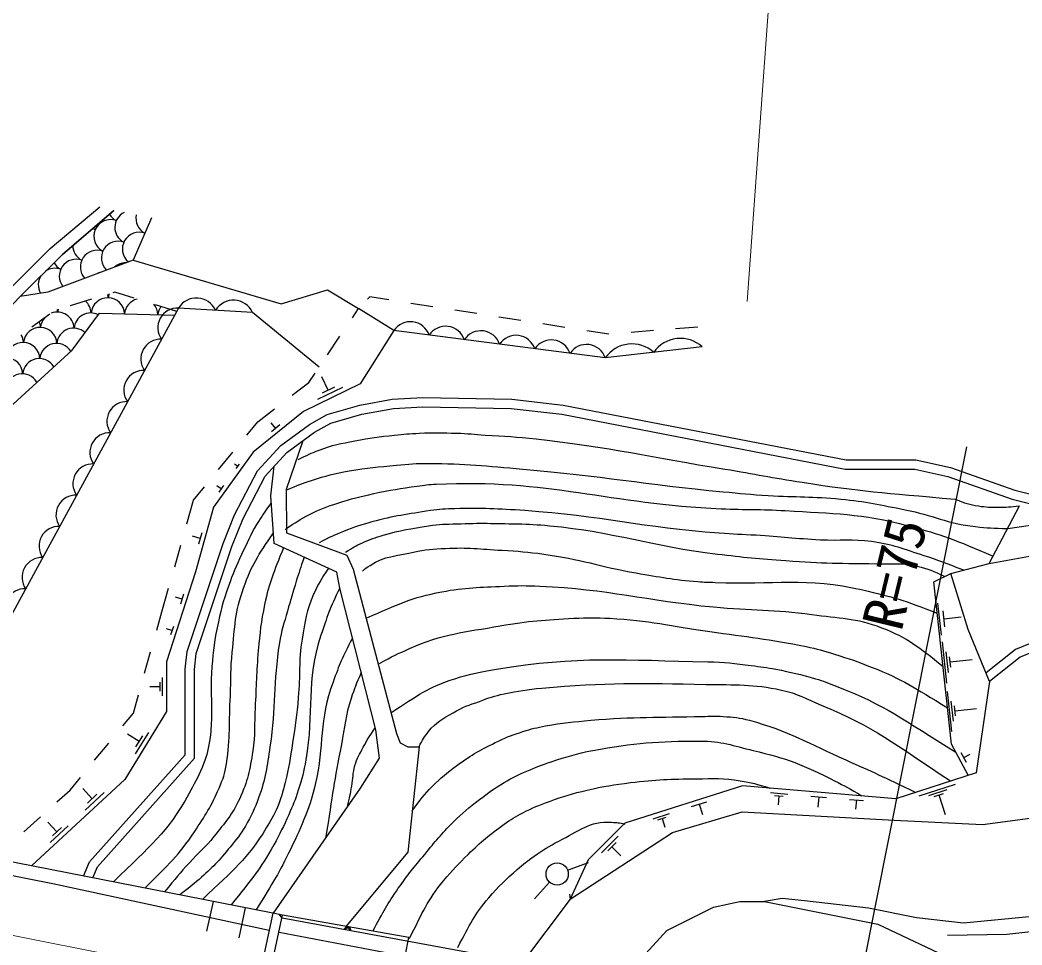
# Model space of a CAD drawing. Units: millimetres, scale not verified. Extents: x 40000 to 680000, y 20000 to 380000.
# Drawn here: x 316391 to 361331, y 269806 to 311271 of the extents above; entities that cross this region are included whole.
import ezdxf
from ezdxf.enums import TextEntityAlignment as Align

# ---------------------------------------------------------------- set-up
doc = ezdxf.new("R2010")
doc.units = ezdxf.units.MM
doc.header["$LTSCALE"] = 1000
doc.linetypes.add('CHAIN', pattern=[18.5, 12, -1.5, 3.5, -1.5])
for name, color, linetype, lineweight in [('M-BGD', 7, 'Continuous', 25), ('M-BMK', 2, 'CHAIN', 13), ('M-BMK-SRVR', 3, 'Continuous', 25), ('M-STR-HTXT', 7, 'Continuous', 13), ('M-STR-STR1', 1, 'Continuous', 25)]:
    doc.layers.add(name, color=color, linetype=linetype, lineweight=lineweight)
doc.styles.add('ＭＳ ゴシック', font='')
doc.styles.get('ＭＳ ゴシック').set_extended_font_data('MS Gothic')

msp = doc.modelspace()

# ---------------------------------------------------------------- linework, layer by layer
at = {"layer": 'M-BGD'}
for p, q in [((320641, 299070), (320552, 299043)), ((321507, 298801), (320641, 299070)), ((332076, 298857), (331979, 298757)), ((332927, 298725), (332076, 298857)), ((319595, 298754), (318637, 298465)), ((323418, 298209), (322462, 298505)), ((334903, 298417), (333915, 298571)), ((317728, 298079), (316915, 297497)), ((329806, 295711), (326820, 298165)), ((331298, 297926), (331578, 298342)), ((333159, 297348), (331578, 298342)), ((336879, 298109), (335891, 298263)), ((338855, 297802), (337867, 297956)), ((340832, 297494), (339843, 297648)), ((346795, 297508), (345798, 297428)), ((330180, 296267), (330739, 297097)), ((342800, 297188), (341820, 297341)), ((342808, 297189), (342800, 297188)), ((344801, 297348), (343805, 297268)), ((329341, 295022), (329622, 295438)), ((330219, 294676), (329927, 295271)), ((328593, 294447), (329341, 295022)), ((330498, 294812), (329940, 294539)), ((330851, 294800), (329733, 294253)), ((327051, 293264), (327799, 293838)), ((326562, 292667), (327051, 293264)), ((327857, 292967), (327651, 293221)), ((328047, 293121), (327666, 292812)), ((325296, 291119), (325929, 291893)), ((326150, 291266), (326013, 291365)), ((326224, 291368), (326075, 291163)), ((324174, 289748), (324663, 290345)), ((325413, 290252), (325218, 290393)), ((325519, 290398), (325307, 290106)), ((323874, 288688), (324174, 289748)), ((359860, 286907), (361226, 289486)), ((324470, 288035), (324131, 288129)), ((324540, 288289), (324400, 287780)), ((323328, 286764), (323601, 287726)), ((322754, 284741), (323055, 285802)), ((323658, 285305), (323357, 285402)), ((323730, 285531), (323585, 285080)), ((357720, 283691), (357563, 285125)), ((322521, 283912), (322754, 284741)), ((357872, 284070), (357794, 284788)), ((357833, 284429), (358598, 284513)), ((323267, 284090), (323146, 283714)), ((323206, 283902), (322956, 283983)), ((357963, 281544), (357760, 283393)), ((321979, 281987), (322250, 282950)), ((358036, 282020), (357934, 282944)), ((358134, 282264), (358083, 282727)), ((358108, 282496), (359095, 282604)), ((322767, 281803), (322767, 280968)), ((322656, 281385), (322210, 281385)), ((322656, 281594), (322656, 281177)), ((321475, 280196), (321709, 281025)), ((358190, 279378), (357994, 281168)), ((358260, 279839), (358162, 280734)), ((358355, 280076), (358306, 280523)), ((321009, 279631), (321475, 280196)), ((358331, 280299), (359285, 280404)), ((321727, 278934), (321212, 279253)), ((322155, 279337), (321557, 278371)), ((321877, 279175), (321577, 278692)), ((319737, 278088), (320373, 278859)), ((358839, 277992), (358608, 278422)), ((358723, 278207), (359010, 278361)), ((318635, 276751), (319101, 277316)), ((356713, 276485), (358352, 277018)), ((318047, 276221), (318635, 276751)), ((319627, 276363), (319204, 276819)), ((320160, 276645), (319305, 275852)), ((319841, 276561), (319413, 276165)), ((350049, 276635), (350827, 276568)), ((350234, 276514), (350624, 276481)), ((350429, 276498), (350394, 276082)), ((351864, 276480), (352562, 276420)), ((352213, 276450), (352173, 275985)), ((357158, 276509), (357978, 276776)), ((357399, 276467), (357809, 276600)), ((357604, 276533), (357888, 275659)), ((346510, 276008), (347194, 276225)), ((346852, 276117), (346997, 275660)), ((353597, 276332), (354217, 276279)), ((353907, 276306), (353872, 275892)), ((316563, 274880), (317305, 275550)), ((344785, 275462), (345528, 275697)), ((345002, 275422), (345373, 275540)), ((318045, 274884), (317643, 275317)), ((318551, 275152), (317739, 274400)), ((318247, 275072), (317842, 274696)), ((345188, 275481), (345313, 275085)), ((342466, 273933), (343213, 274679)), ((342752, 274020), (343125, 274393)), ((342939, 274206), (343337, 273808)), ((340952, 273159), (341889, 273508)), ((340146, 272615), (339473, 271875)), ((341034, 272076), (341064, 271866)), ((324763, 270425), (325070, 271753)), ((326217, 270124), (326505, 271472)), ((328142, 271008), (328021, 271183))]:
    msp.add_line(p, q, dxfattribs=at)
for points in [[(320605, 302737), (318297, 300766), (316397, 298884), (310858, 293078), (308993, 291817), (303755, 291551), (288787, 291258)], [(290847, 291737), (303613, 292039), (303684, 292731), (308798, 292465), (310662, 293788), (316042, 299328), (317747, 301032), (319966, 302896)], [(316397, 298884), (318297, 300766), (320605, 302737)], [(322292, 302399), (321458, 300508), (317640, 299079), (316397, 298884)], [(321458, 300508), (328098, 298555), (330176, 299177), (331578, 298342)], [(296729, 277525), (300790, 282273), (304892, 286179), (310787, 289225), (318723, 296478), (319949, 298129), (323328, 298045)], [(326820, 298165), (323500, 298360), (315882, 284377), (308328, 275031)], [(333159, 297348), (331650, 294968), (329110, 293726), (326855, 291897), (325062, 289429), (324263, 286535), (322967, 282504), (322967, 280267), (321085, 277231), (316904, 273352)], [(346990, 296620), (342640, 296123), (333159, 297348)], [(319245, 272894), (319501, 273534), (323796, 278334), (323796, 282175), (323884, 282964), (325500, 287811), (326012, 289093), (327042, 291067), (328084, 292195), (329375, 293142), (330162, 293580), (331628, 294011), (333085, 294268), (334456, 294354), (338450, 294269), (340750, 294013), (353441, 291559), (356576, 291559), (358127, 291215), (361008, 290198), (362343, 289864)], [(319662, 272812), (319861, 273310), (324214, 278175), (324214, 282152), (324294, 282874), (325892, 287667), (326392, 288918), (327387, 290825), (328363, 291883), (329601, 292790), (330324, 293192), (331723, 293604), (333135, 293853), (334465, 293936), (338422, 293852), (340687, 293600), (353401, 291142), (356530, 291142), (358012, 290813), (360888, 289798), (362273, 289452)], [(360692, 288479), (363246, 288855), (368411, 289363), (371713, 289447), (382740, 293197)], [(329069, 292400), (328329, 290219), (328347, 288283), (331049, 287278)], [(330734, 285807), (330602, 286526), (327797, 287804), (327637, 289935), (327794, 291266)], [(358135, 286454), (359860, 286907), (362654, 287415), (366379, 287839), (368580, 287839), (369935, 287669), (371027, 286967)], [(331049, 287278), (331327, 286653), (333274, 279287), (333444, 278864), (333782, 278695), (334290, 278695)], [(380422, 287381), (373855, 287417), (370315, 286854), (361041, 283051), (359719, 282004)], [(380420, 286983), (373886, 287018), (370423, 286468), (361244, 282704), (359877, 281621), (359273, 277528)], [(359557, 275202), (361705, 275486), (363517, 276196), (365843, 277901), (368861, 281807), (370956, 283441), (373833, 284870), (380420, 286983)], [(358923, 277414), (358172, 278811), (357373, 286091), (358135, 286454)], [(359877, 281621), (358918, 283947), (358135, 286454)], [(327754, 271227), (331666, 276832), (332512, 278187), (332343, 279457), (330734, 285807)], [(334290, 278695), (333780, 273972), (331004, 270635)], [(359273, 277528), (355669, 276356), (348797, 276942), (343524, 275273), (341872, 273622), (341064, 271866)], [(341064, 271866), (345654, 274847), (348779, 275770), (355597, 275397), (359557, 275202)], [(367520, 274956), (365461, 272754), (363916, 271742), (361803, 271085), (358714, 270783), (356601, 271023), (354452, 271449), (351576, 271786), (350581, 271893), (349784, 271752)], [(367480, 273530), (365097, 270765), (360658, 270268), (357994, 270233)], [(341064, 271866), (338932, 269023), (328142, 271008)], [(343617, 267725), (343834, 268732), (345397, 270455), (347498, 271498), (348684, 271752), (349784, 271752), (354864, 270736), (366517, 265236)], [(328008, 270387), (333669, 269300), (333829, 270135), (328170, 271138)]]:
    msp.add_lwpolyline(points, dxfattribs=at)
msp.add_circle((340483, 272985), 500, dxfattribs=at)
for centre, radius, start, end in [((321059, 302944), 752, 209.9945, 242.2376), ((321396, 301975), 752, 116.7555, 242.2376), ((322340, 302378), 752, 167.8356, 242.2376), ((320453, 301571), 752, 70.1373, 242.2376), ((319510, 301168), 752, 70.1373, 80.345), ((320116, 302540), 752, 233.4534, 242.2376), ((321734, 301006), 752, 70.1373, 229.9471), ((319510, 301168), 752, 180.6395, 242.2376), ((320791, 300602), 752, 70.1373, 225.8969), ((319848, 300199), 752, 70.1373, 221.9783), ((318567, 300764), 752, 210.0318, 242.2376), ((318904, 299795), 752, 70.1373, 218.1625), ((321128, 299634), 752, 89.887, 131.1666), ((317961, 299392), 752, 145.1239, 209.1125), ((317961, 299392), 752, 70.1373, 124.3382), ((320185, 299230), 752, 107.4562, 113.5975), ((317018, 298988), 752, 70.1373, 73.5427), ((317624, 300361), 752, 239.0853, 242.2376), ((319595, 298786), 752, 2.5262, 14.4758), ((321095, 298749), 752, 161.1083, 174.6265), ((318828, 298105), 752, 2.5262, 48.9241), ((320328, 298068), 752, 2.5262, 174.6265), ((321827, 298030), 752, 104.1856, 174.6265), ((321827, 298030), 752, 2.5262, 41.3641), ((323327, 297993), 752, 144.7074, 174.6265), ((324304, 297870), 941, 24.5954, 148.6717), ((325964, 297773), 941, 24.5954, 148.6717), ((318061, 297424), 752, 2.5262, 110.8576), ((317329, 298142), 752, 2.5262, 11.5001), ((318828, 298105), 752, 164.686, 174.6265), ((319561, 297387), 752, 63.4492, 174.6265), ((323456, 297477), 884, 87.1599, 215.6804), ((316562, 297461), 752, 2.5262, 22.0399), ((318061, 297424), 752, 140.3575, 174.6265), ((333900, 296864), 885, 18.4133, 146.8615), ((335480, 296660), 885, 18.4133, 146.8615), ((315794, 296780), 752, 2.5262, 30.3233), ((317294, 296743), 752, 2.5262, 174.6265), ((318793, 296705), 752, 47.3636, 174.6265), ((337060, 296456), 885, 18.4133, 146.8615), ((338640, 296252), 885, 18.4133, 146.8615), ((316527, 296062), 752, 2.5262, 174.6265), ((318026, 296024), 752, 32.0358, 174.6265), ((322694, 296079), 884, 87.1599, 215.6804), ((340221, 296047), 885, 18.4133, 146.8615), ((341801, 295843), 885, 18.4133, 146.8615), ((343835, 295305), 1448, 47.4197, 145.6199), ((346011, 295553), 1448, 47.4197, 145.6199), ((315760, 295380), 752, 2.5262, 174.6265), ((317259, 295343), 752, 30.8934, 174.6265), ((316492, 294662), 752, 29.7464, 174.6265), ((321932, 294681), 884, 87.1599, 215.6804), ((321171, 293282), 884, 87.1599, 215.6804), ((320409, 291884), 884, 87.1599, 215.6804), ((319647, 290486), 884, 87.1599, 215.6804), ((318886, 289088), 884, 87.1599, 215.6804), ((318124, 287689), 884, 87.1599, 215.6804), ((317362, 286291), 884, 87.1599, 215.6804), ((316600, 284893), 884, 87.1599, 215.6804), ((331078, 270468), 150, 349.5746, 169.5746), ((331078, 270468), 120, 349.5746, 169.5746), ((331078, 270468), 100, 349.5746, 169.5746), ((331078, 270468), 100, 349.5746, 169.5746), ((331078, 270468), 100, 349.5746, 169.5746), ((331078, 270468), 100, 349.5746, 169.5746)]:
    msp.add_arc(centre, radius, start, end, dxfattribs=at)
for points, knots in [([(328872, 291564), (329292, 291783), (329431, 291842), (329803, 291987), (330408, 292223), (330775, 292282), (331412, 292411), (332099, 292550), (332493, 292585), (333190, 292665), (333618, 292714), (333860, 292729), (334290, 292749), (334951, 292780), (335322, 292765), (335984, 292749), (336481, 292737), (336758, 292700), (337254, 292665), (338147, 292601), (338650, 292597), (339540, 292495), (342867, 292114), (344701, 291680), (348006, 291141), (349364, 290919), (350118, 290757), (351478, 290548), (354142, 290138), (355047, 290089), (358336, 289786)], [0, 0, 0, 0, 1, 1, 1, 2, 2, 2, 3, 3, 3, 4, 4, 4, 5, 5, 5, 6, 6, 6, 7, 7, 7, 8, 8, 8, 9, 9, 9, 10, 10, 10, 10]), ([(328364, 290209), (328872, 290428), (329028, 290486), (329464, 290633), (330111, 290850), (330487, 290932), (331158, 291056), (331977, 291207), (332446, 291229), (333274, 291310), (333835, 291365), (334150, 291397), (334714, 291395), (336370, 291387), (337297, 291282), (338947, 291141), (342462, 290840), (344409, 290451), (347922, 290125), (348715, 290051), (349159, 290005), (349953, 289957), (351222, 289880), (351938, 289921), (353203, 289797), (354343, 289686), (354972, 289536), (356097, 289318), (357336, 289077), (357984, 288693), (359240, 288563), (359805, 288505), (360020, 288480), (360692, 288479)], [0, 0, 0, 0, 1, 1, 1, 2, 2, 2, 3, 3, 3, 4, 4, 4, 5, 5, 5, 6, 6, 6, 7, 7, 7, 8, 8, 8, 9, 9, 9, 10, 10, 10, 11, 11, 11, 11]), ([(328279, 288431), (328770, 288772), (328930, 288880), (329380, 289109), (329856, 289351), (330142, 289451), (330650, 289617), (331268, 289818), (331624, 289898), (332258, 290040), (333012, 290209), (333442, 290263), (334206, 290379), (334534, 290428), (334720, 290447), (335052, 290463), (340058, 290717), (342830, 289581), (347837, 289363), (348961, 289314), (349593, 289344), (350716, 289278), (352878, 289150), (354126, 289158), (356219, 288601), (357748, 288194), (358342, 287978), (360033, 287234)], [0, 0, 0, 0, 1, 1, 1, 2, 2, 2, 3, 3, 3, 4, 4, 4, 5, 5, 5, 6, 6, 6, 7, 7, 7, 8, 8, 8, 9, 9, 9, 9]), ([(327659, 289633), (327334, 289185), (327241, 289047), (327004, 288652), (326703, 288149), (326577, 287843), (326329, 287311), (326076, 286767), (325935, 286459), (325739, 285891), (325493, 285178), (325380, 284768), (325231, 284029), (325073, 283245), (325033, 282795), (324977, 281997), (324924, 281238), (325006, 280809), (324977, 280049), (324961, 279618), (324963, 279374), (324892, 278949), (324813, 278474), (324741, 278207), (324554, 277763), (324353, 277286), (324211, 277031), (323961, 276578), (322982, 274802), (322250, 274296), (320588, 272631)], [0, 0, 0, 0, 1, 1, 1, 2, 2, 2, 3, 3, 3, 4, 4, 4, 5, 5, 5, 6, 6, 6, 7, 7, 7, 8, 8, 8, 9, 9, 9, 10, 10, 10, 10]), ([(358336, 289786), (358802, 289616), (358962, 289551), (359382, 289486), (359732, 289433), (359933, 289434), (360287, 289433), (360654, 289432), (360786, 289445), (361226, 289486)], [0, 0, 0, 0, 1, 1, 1, 2, 2, 2, 3, 3, 3, 3]), ([(358717, 286607), (357886, 286934), (357648, 287021), (356949, 287249), (356041, 287545), (355535, 287765), (354588, 287888), (353700, 288004), (353191, 287916), (352297, 287959), (351165, 288014), (350534, 288104), (349403, 288172), (348758, 288211), (348396, 288215), (347752, 288262), (344332, 288514), (342453, 289042), (339032, 289278), (337811, 289362), (337123, 289392), (335899, 289363), (335468, 289352), (335224, 289345), (334798, 289278), (333767, 289115), (333181, 289046), (332174, 288770), (331669, 288632), (331389, 288541), (330904, 288347), (330464, 288170), (330313, 288096), (329803, 287839)], [0, 0, 0, 0, 1, 1, 1, 2, 2, 2, 3, 3, 3, 4, 4, 4, 5, 5, 5, 6, 6, 6, 7, 7, 7, 8, 8, 8, 9, 9, 9, 10, 10, 10, 11, 11, 11, 11]), ([(330988, 287415), (331332, 287630), (331442, 287695), (331750, 287839), (332101, 288002), (332310, 288069), (332682, 288177), (333460, 288404), (333913, 288470), (334714, 288601), (335204, 288681), (335487, 288664), (335984, 288685), (337041, 288731), (337635, 288702), (338693, 288685), (339256, 288677), (339572, 288653), (340132, 288601), (343104, 288324), (344703, 287680), (347668, 287331), (348863, 287190), (349534, 287124), (350735, 287036), (352472, 286910), (353061, 286918), (355191, 286894)], [0, 0, 0, 0, 1, 1, 1, 2, 2, 2, 3, 3, 3, 4, 4, 4, 5, 5, 5, 6, 6, 6, 7, 7, 7, 8, 8, 8, 9, 9, 9, 9]), ([(321986, 272357), (323081, 273444), (323486, 273789), (324215, 274885), (324699, 275612), (324979, 276026), (325316, 276832), (325489, 277247), (325591, 277487), (325654, 277933), (325822, 279113), (325767, 279790), (325824, 280981), (325860, 281741), (325832, 282170), (325908, 282928), (326022, 284064), (326034, 284731), (326416, 285807), (326785, 286844), (327056, 287252), (327761, 288284)], [0, 0, 0, 0, 1, 1, 1, 2, 2, 2, 3, 3, 3, 4, 4, 4, 5, 5, 5, 6, 6, 6, 7, 7, 7, 7]), ([(331750, 286569), (331886, 286696), (331952, 286730), (332089, 286823), (332748, 287267), (333265, 287223), (334036, 287415), (334586, 287552), (334910, 287553), (335476, 287585), (336467, 287641), (337024, 287552), (338016, 287500), (338745, 287462), (339154, 287428), (339878, 287331), (341517, 287109), (342398, 286767), (344027, 286484), (345102, 286297), (345706, 286185), (346793, 286095), (347101, 286070), (347274, 286075), (347583, 286061), (350163, 285942), (351673, 286314), (354187, 285722), (355519, 285409), (356061, 285267), (357529, 284674)], [0, 0, 0, 0, 1, 1, 1, 2, 2, 2, 3, 3, 3, 4, 4, 4, 5, 5, 5, 6, 6, 6, 7, 7, 7, 8, 8, 8, 9, 9, 9, 10, 10, 10, 10]), ([(328210, 287616), (327751, 286468), (327581, 286096), (327362, 285072), (327192, 284278), (327150, 283821), (327077, 283012), (326988, 282009), (326991, 281443), (326935, 280438), (326894, 279682), (326942, 279251), (326829, 278502), (326700, 277649), (326608, 277154), (326243, 276372), (325902, 275643), (325591, 275295), (325089, 274667), (324696, 274177), (324407, 273963), (323988, 273495), (323540, 272994), (323399, 272821), (322875, 272183)], [0, 0, 0, 0, 1, 1, 1, 2, 2, 2, 3, 3, 3, 4, 4, 4, 5, 5, 5, 6, 6, 6, 7, 7, 7, 8, 8, 8, 8]), ([(329130, 287196), (328957, 286675), (328914, 286539), (328782, 286115), (328620, 285594), (328534, 285300), (328387, 284775), (328232, 284222), (328115, 283918), (328025, 283351), (327739, 281547), (327872, 280501), (327602, 278695), (327467, 277790), (327410, 277267), (327094, 276409), (326904, 275895), (326779, 275611), (326501, 275139), (326273, 274751), (326107, 274557), (325824, 274207), (325324, 273592), (325017, 273264), (324419, 272745), (324091, 272461), (323972, 272359), (323554, 272050)], [0, 0, 0, 0, 1, 1, 1, 2, 2, 2, 3, 3, 3, 4, 4, 4, 5, 5, 5, 6, 6, 6, 7, 7, 7, 8, 8, 8, 9, 9, 9, 9]), ([(355191, 286894), (355838, 286904), (356080, 286913), (356630, 286788), (357133, 286672), (357334, 286582), (357870, 286327)], [0, 0, 0, 0, 1, 1, 1, 2, 2, 2, 2]), ([(330229, 286696), (329884, 286198), (329777, 286007), (329559, 285529), (329222, 284792), (329172, 284320), (329041, 283521), (328875, 282507), (328967, 281919), (328872, 280896), (328797, 280100), (328747, 279653), (328618, 278864), (328503, 278166), (328452, 277771), (328279, 277086), (328169, 276650), (328109, 276402), (327940, 275985), (327785, 275601), (327644, 275410), (327432, 275054), (326576, 273613), (325981, 273210), (324580, 271849)], [0, 0, 0, 0, 1, 1, 1, 2, 2, 2, 3, 3, 3, 4, 4, 4, 5, 5, 5, 6, 6, 6, 7, 7, 7, 8, 8, 8, 8]), ([(331920, 284452), (333407, 285107), (333930, 285373), (335306, 285637), (336383, 285844), (337006, 285832), (338100, 285891), (338728, 285926), (339081, 285917), (339709, 285891), (342771, 285764), (344448, 285248), (347498, 284960), (349215, 284798), (350193, 284862), (351901, 284621), (353134, 284448), (353873, 284480), (355034, 284029), (356219, 283568), (356682, 283188), (357790, 282294)], [0, 0, 0, 0, 1, 1, 1, 2, 2, 2, 3, 3, 3, 4, 4, 4, 5, 5, 5, 6, 6, 6, 7, 7, 7, 7]), ([(330734, 285807), (330275, 284886), (330168, 284535), (329888, 283690), (329196, 281603), (329589, 280268), (329210, 278102), (329116, 277565), (329042, 277266), (328872, 276747), (328728, 276310), (328637, 276067), (328448, 275647), (328206, 275107), (328056, 274810), (327771, 274292), (327149, 273162), (326809, 272806), (325859, 271599)], [0, 0, 0, 0, 1, 1, 1, 2, 2, 2, 3, 3, 3, 4, 4, 4, 5, 5, 5, 6, 6, 6, 6]), ([(332512, 282420), (333108, 282771), (333326, 282858), (333867, 283097), (335363, 283760), (336320, 283826), (337931, 284113), (339207, 284341), (339939, 284376), (341233, 284452), (341860, 284489), (342214, 284485), (342842, 284452), (344607, 284358), (345579, 284112), (347329, 283859), (349019, 283615), (349975, 283528), (351647, 283182), (352150, 283078), (352426, 282993), (352917, 282843), (353587, 282639), (353959, 282509), (354610, 282251), (356003, 281699), (356463, 281359), (357993, 280442)], [0, 0, 0, 0, 1, 1, 1, 2, 2, 2, 3, 3, 3, 4, 4, 4, 5, 5, 5, 6, 6, 6, 7, 7, 7, 8, 8, 8, 9, 9, 9, 9]), ([(331303, 283560), (330839, 282703), (330721, 282381), (330429, 281592), (329797, 279885), (330033, 278777), (329634, 277001), (329512, 276460), (329404, 276166), (329210, 275647), (328983, 275036), (328814, 274710), (328533, 274123), (328002, 273012), (327756, 272654), (326984, 271378)], [0, 0, 0, 0, 1, 1, 1, 2, 2, 2, 3, 3, 3, 4, 4, 4, 5, 5, 5, 5]), ([(333020, 280219), (334256, 281011), (334686, 281359), (335899, 281743), (336610, 281968), (337026, 282040), (337762, 282166), (341415, 282790), (343539, 282570), (347244, 282505), (348008, 282491), (348434, 282430), (349192, 282335), (349623, 282281), (349864, 282244), (350292, 282166), (350995, 282038), (351382, 281931), (352070, 281743), (352444, 281641), (352640, 281543), (353002, 281404), (355236, 280543), (355945, 279942), (358369, 278443)], [0, 0, 0, 0, 1, 1, 1, 2, 2, 2, 3, 3, 3, 4, 4, 4, 5, 5, 5, 6, 6, 6, 7, 7, 7, 8, 8, 8, 8]), ([(331695, 282014), (331457, 281491), (331395, 281319), (331241, 280859), (330979, 280075), (330967, 279598), (330806, 278786), (330482, 277154), (330413, 276612), (330097, 274584)], [0, 0, 0, 0, 1, 1, 1, 2, 2, 2, 3, 3, 3, 3]), ([(334290, 278695), (334442, 279011), (334520, 279127), (334714, 279372), (335050, 279798), (335350, 279938), (335814, 280219), (336245, 280479), (336528, 280551), (337000, 280727), (337421, 280884), (337660, 280973), (338100, 281065), (338755, 281202), (339128, 281259), (339794, 281319), (342660, 281580), (344282, 281547), (347160, 281489), (348486, 281462), (349249, 281512), (350546, 281235), (351273, 281079), (351638, 280842), (352324, 280557), (354752, 279550), (355527, 278873), (358131, 277157)], [0, 0, 0, 0, 1, 1, 1, 2, 2, 2, 3, 3, 3, 4, 4, 4, 5, 5, 5, 6, 6, 6, 7, 7, 7, 8, 8, 8, 9, 9, 9, 9]), ([(333979, 275817), (334367, 276348), (334493, 276520), (334883, 276917), (335278, 277318), (335529, 277516), (335984, 277848), (336666, 278347), (337088, 278576), (337846, 278949), (338260, 279152), (338508, 279233), (338947, 279372), (339337, 279496), (339560, 279555), (339963, 279626), (340751, 279765), (341198, 279813), (341995, 279880), (343940, 280044), (345038, 280007), (346990, 280049), (347354, 280057), (347559, 280074), (347922, 280049), (348388, 280017), (348656, 280002), (349107, 279880), (350867, 279403), (351757, 278841), (353425, 278102), (354661, 277554), (355065, 277368), (356566, 276648)], [0, 0, 0, 0, 1, 1, 1, 2, 2, 2, 3, 3, 3, 4, 4, 4, 5, 5, 5, 6, 6, 6, 7, 7, 7, 8, 8, 8, 9, 9, 9, 10, 10, 10, 11, 11, 11, 11]), ([(331075, 275986), (331177, 276437), (331206, 276560), (331272, 276931), (331336, 277288), (331309, 277500), (331412, 277848), (331511, 278185), (331624, 278355), (331787, 278667), (331973, 279023), (332054, 279142), (332320, 279546)], [0, 0, 0, 0, 1, 1, 1, 2, 2, 2, 3, 3, 3, 4, 4, 4, 4]), ([(332212, 270421), (332714, 271345), (332860, 271626), (333359, 272345), (333789, 272964), (334061, 273290), (334544, 273869), (335025, 274444), (335278, 274784), (335814, 275308), (336250, 275735), (336515, 275954), (337000, 276324), (337416, 276641), (337650, 276821), (338100, 277086), (338483, 277311), (338710, 277417), (339116, 277594), (339539, 277778), (339778, 277879), (340217, 278017), (340936, 278244), (341338, 278390), (342080, 278525), (343941, 278865), (345013, 278947), (346906, 278949), (347846, 278949), (348361, 278740), (349276, 278525), (350753, 278179), (351569, 277867), (352917, 277171), (353404, 276919), (353589, 276832), (354143, 276486)], [0, 0, 0, 0, 1, 1, 1, 2, 2, 2, 3, 3, 3, 4, 4, 4, 5, 5, 5, 6, 6, 6, 7, 7, 7, 8, 8, 8, 9, 9, 9, 10, 10, 10, 11, 11, 11, 12, 12, 12, 12]), ([(333860, 270091), (334477, 271321), (334646, 271773), (335391, 272683), (335791, 273172), (336044, 273423), (336492, 273869), (337074, 274448), (337438, 274737), (338100, 275223), (338411, 275452), (338605, 275554), (338947, 275731), (339394, 275963), (339658, 276071), (340132, 276239), (340783, 276471), (341152, 276597), (341826, 276747), (342579, 276915), (343006, 276994), (343773, 277086), (344924, 277224), (345577, 277247), (346736, 277255), (347501, 277261), (347939, 277299), (348693, 277168), (349218, 277077), (349420, 277028), (350017, 276838)], [0, 0, 0, 0, 1, 1, 1, 2, 2, 2, 3, 3, 3, 4, 4, 4, 5, 5, 5, 6, 6, 6, 7, 7, 7, 8, 8, 8, 9, 9, 9, 10, 10, 10, 10]), ([(336023, 269693), (336587, 270752), (336757, 271139), (337423, 271921), (337878, 272456), (338166, 272728), (338693, 273191), (338976, 273440), (339145, 273569), (339455, 273784), (339870, 274071), (340105, 274235), (340556, 274461), (341434, 274903), (341945, 275373), (342926, 275308), (343160, 275293), (343275, 275296), (343519, 275223)], [0, 0, 0, 0, 1, 1, 1, 2, 2, 2, 3, 3, 3, 4, 4, 4, 5, 5, 5, 6, 6, 6, 6])]:
    msp.add_open_spline(points, degree=3, knots=knots, dxfattribs=at)
at = {"layer": 'M-BMK'}
msp.add_lwpolyline([(273986, 278537), (317357, 269974), (334709, 266555), (353049, 262945)], dxfattribs=at)
at = {"layer": 'M-BMK-SRVR'}
msp.add_line((353049, 262945), (358860, 292134), dxfattribs=at)
at = {"layer": 'M-STR-HTXT'}
msp.add_line((349001, 298652), (350503, 319298), dxfattribs=at)
at = {"layer": 'M-STR-STR1'}
for points in [[(268482, 282305), (317866, 272555), (327571, 270474)], [(327734, 271231), (294779, 277685), (294643, 277140)]]:
    msp.add_lwpolyline(points, dxfattribs=at)
msp.add_lwpolyline([(327734, 271231), (326367, 264893), (326802, 264799), (328170, 271138)], close=True, dxfattribs=at)

# ---------------------------------------------------------------- texts
at = {"layer": 'M-BMK-SRVR', "style": 'ＭＳ ゴシック'}
msp.add_text('R=75', height=1833, rotation=76.419, dxfattribs=at).set_placement((355034, 284029), align=Align.MIDDLE_LEFT)

doc.saveas('drawing.dxf')
